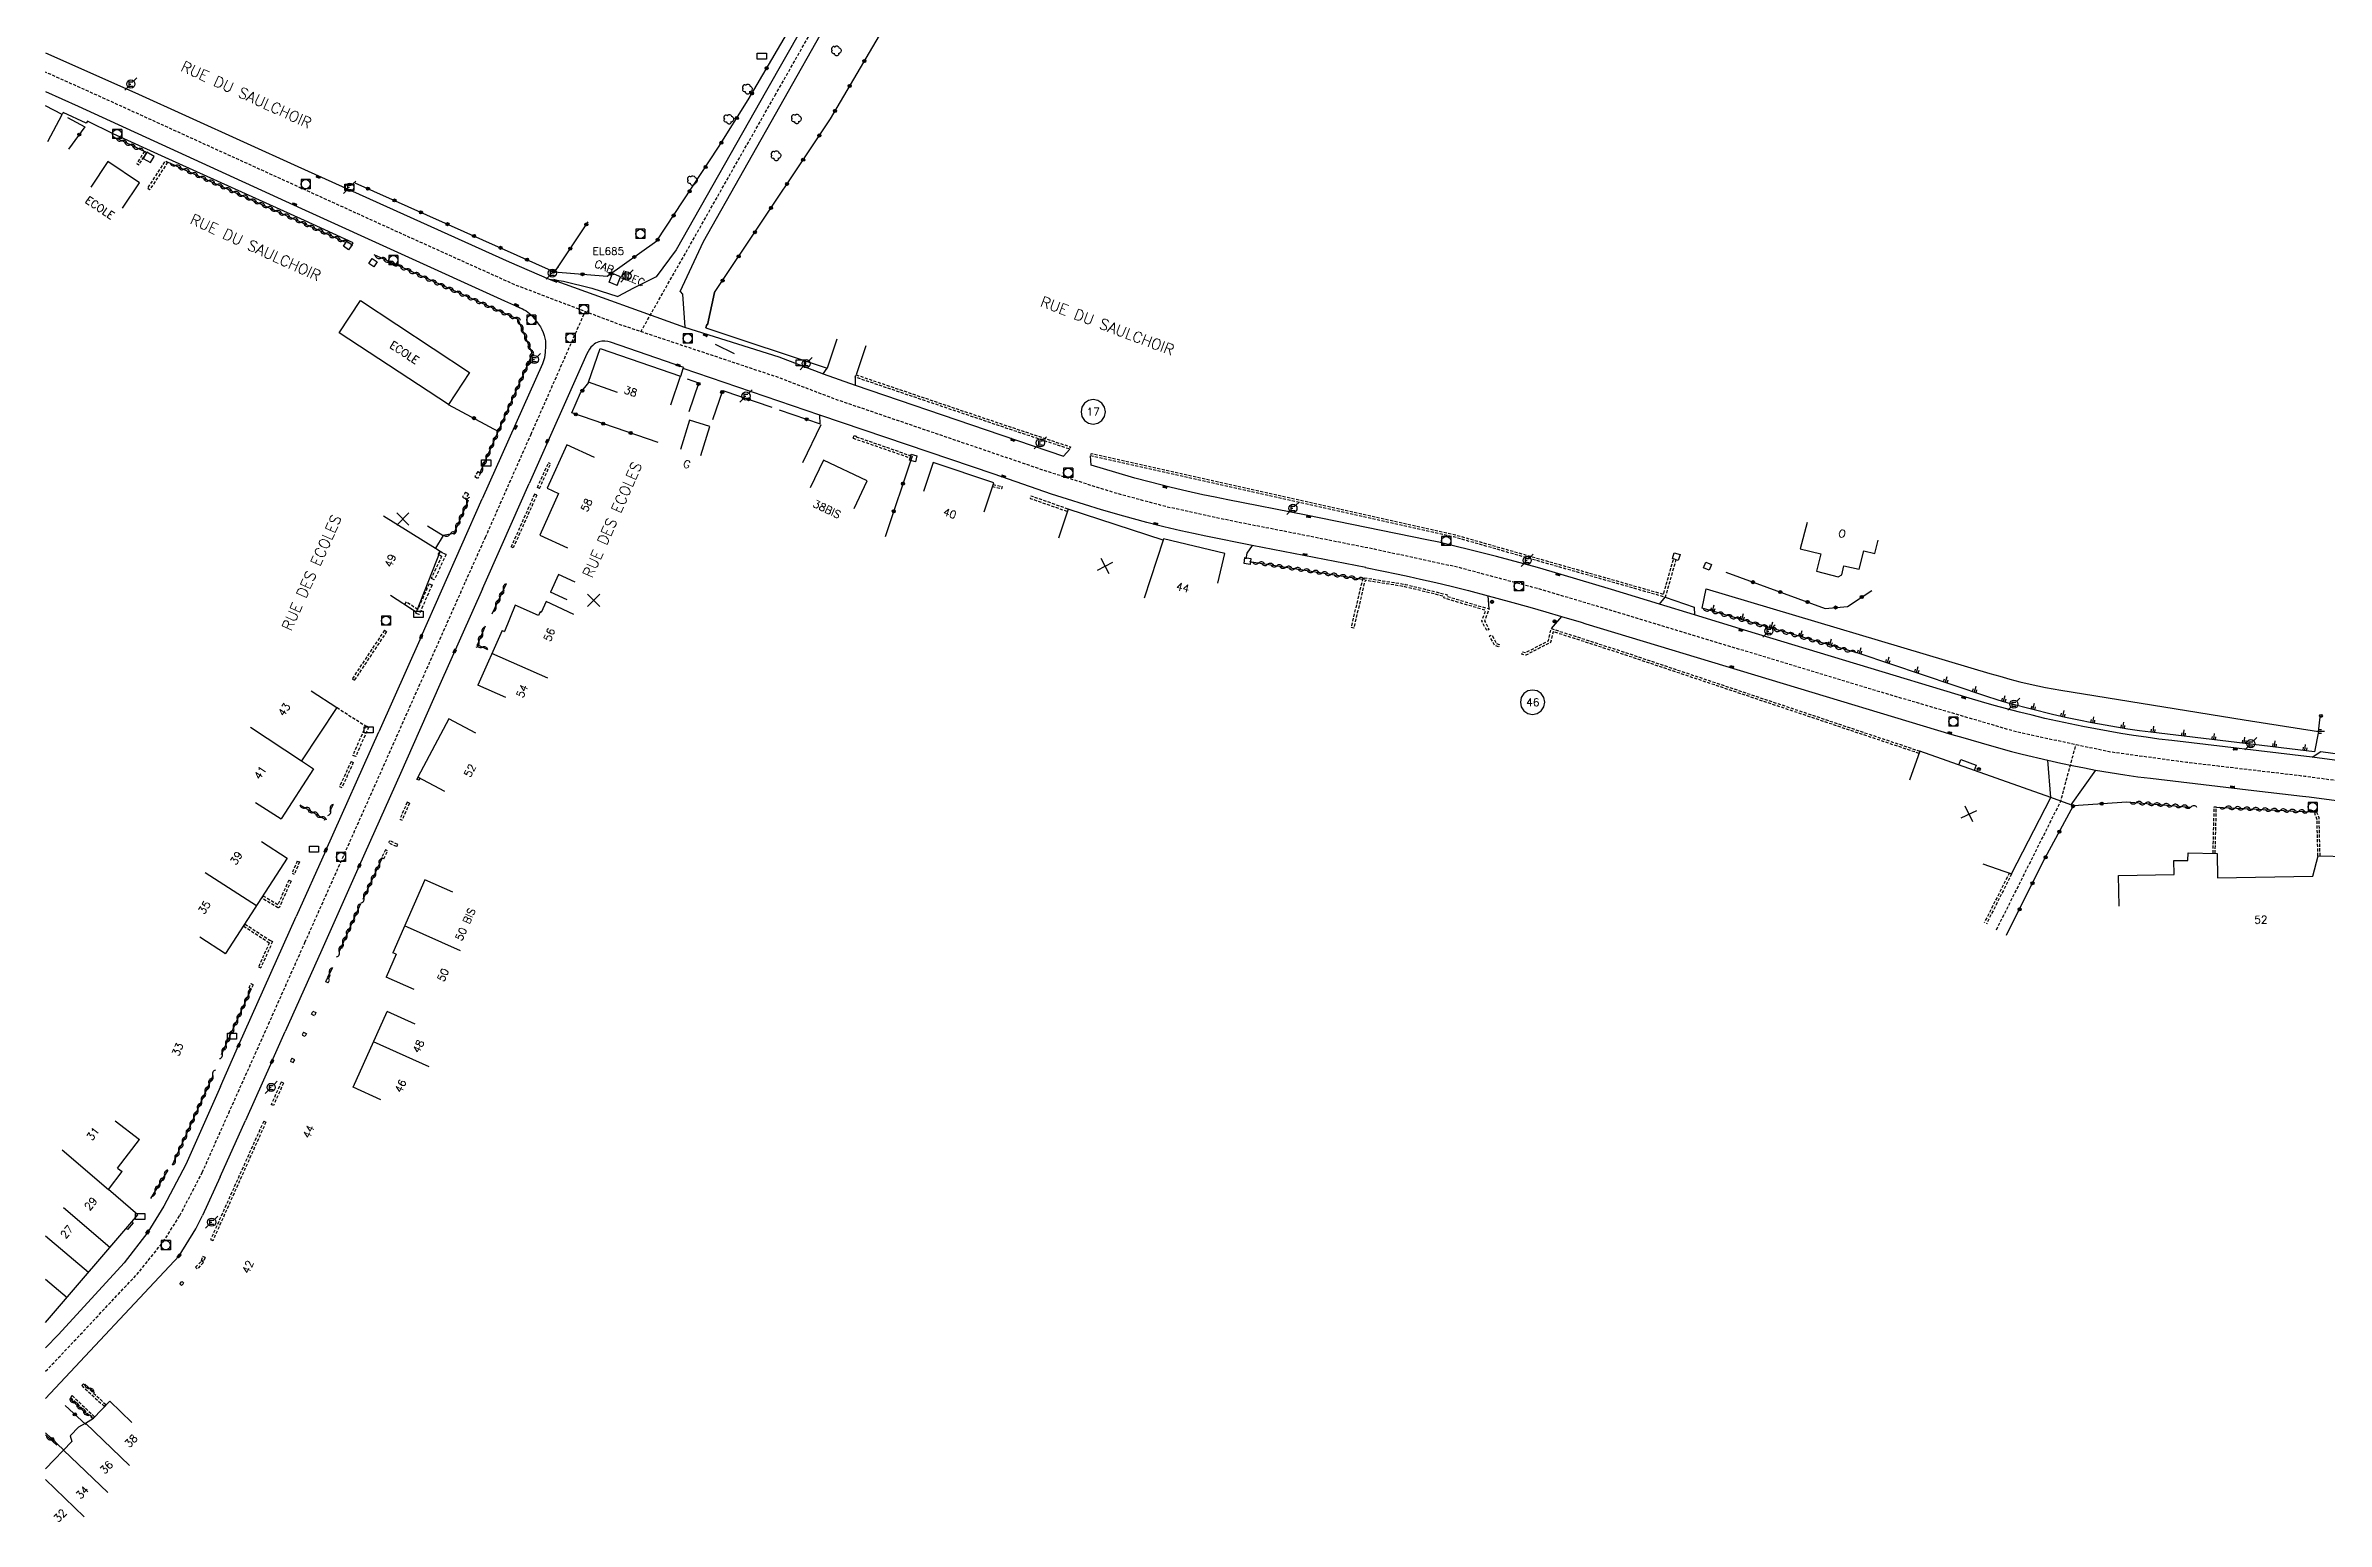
# Model space of a CAD drawing. Header units: millimetres. Extents: x 80999 to 82000, y 146000 to 147001.
# Drawn here: x 81000 to 81372.9, y 146532.1 to 146773.4 of the extents above; entities that cross this region are included whole.
import ezdxf
from ezdxf.enums import TextEntityAlignment as Align

# ---------------------------------------------------------------- set-up
doc = ezdxf.new("R2010")
doc.units = ezdxf.units.MM
doc.linetypes.add('DASHED', pattern=[0.75, 0.5, -0.25])
doc.layers.get('0').update_dxf_attribs({"linetype": 'CONTINUOUS'})
for name, color, linetype in [('W0001', 6, 'DASHED'), ('W0008', 7, 'CONTINUOUS'), ('W0100', 7, 'CONTINUOUS'), ('W0112', 1, 'DASHED'), ('W0211', 2, 'CONTINUOUS'), ('W0300', 7, 'CONTINUOUS'), ('W0310', 3, 'CONTINUOUS'), ('W0322', 7, 'CONTINUOUS'), ('W0400', 7, 'CONTINUOUS'), ('W0420', 7, 'CONTINUOUS'), ('W0471', 7, 'CONTINUOUS'), ('W0515', 5, 'CONTINUOUS'), ('W0984', 7, 'CONTINUOUS'), ('W0989', 7, 'CONTINUOUS'), ('W0991', 7, 'CONTINUOUS'), ('W1102', 7, 'CONTINUOUS'), ('W1471', 7, 'CONTINUOUS')]:
    doc.layers.add(name, color=color, linetype=linetype)
doc.styles.get("Standard").update_dxf_attribs({"font": 'romans.shx', "width": 0.85})

# ---------------------------------------------------------------- blocks, each defined once
blk = doc.blocks.new('t322o')
at = {"color": 0, "linetype": 'Continuous'}
for radius in [0.25, 0.15]:
    blk.add_circle((0, 0), radius, dxfattribs=at)
blk = doc.blocks.new('t991o')
at = {"color": 0, "linetype": 'Continuous'}
for p, q in [((-1, 1), (1, -1)), ((-1, -1), (1, 1))]:
    blk.add_line(p, q, dxfattribs=at)
blk = doc.blocks.new('t310o')
at = {"color": 0, "linetype": 'Continuous'}
for centre, start, end in [((-0.5, 0.38), 216.8699, 323.1304), ((0.5, -0.37), 36.8699, 143.1303)]:
    blk.add_arc(centre, 0.625, start, end, dxfattribs=at)
blk = doc.blocks.new('T300')
for p, q in [((-0.8, 0.51), (-0.86, 0.34)), ((-0.86, 0.34), (-0.86, 0.17)), ((-0.86, 0.17), (-0.74, 0.06)), ((-0.69, 0.63), (-0.8, 0.51)), ((-0.8, -0.06), (-0.74, 0.06)), ((-0.74, 0.06), (-0.69, 0.11)), ((-0.57, 0.69), (-0.69, 0.63)), ((-0.46, 0.69), (-0.57, 0.69)), ((-0.29, 0.63), (-0.46, 0.69)), ((-0.29, 0.63), (-0.17, 0.74)), ((-0.23, 0.57), (-0.29, 0.63)), ((-0.17, 0.74), (-0.06, 0.8)), ((-0.06, 0.8), (0.06, 0.8)), ((0.06, 0.8), (0.23, 0.74)), ((0.23, 0.74), (0.34, 0.63)), ((0.34, 0.63), (0.4, 0.51)), ((0.46, 0.46), (0.34, 0.46)), ((0.4, 0.51), (0.4, 0.46)), ((0.57, 0.4), (0.46, 0.46)), ((0.57, 0.4), (0.69, 0.29)), ((0.69, 0.29), (0.74, 0.17)), ((0.74, 0.06), (0.69, -0.17)), ((0.74, 0.17), (0.74, 0.06)), ((-0.8, -0.17), (-0.8, -0.06)), ((-0.8, -0.23), (-0.8, -0.17)), ((-0.74, -0.34), (-0.8, -0.23)), ((-0.69, -0.4), (-0.74, -0.34)), ((-0.51, -0.46), (-0.69, -0.4)), ((-0.4, -0.46), (-0.51, -0.46)), ((-0.4, -0.46), (-0.34, -0.46)), ((-0.34, -0.46), (-0.34, -0.4)), ((-0.34, -0.51), (-0.34, -0.46)), ((-0.29, -0.63), (-0.34, -0.51)), ((-0.17, -0.74), (-0.29, -0.63)), ((-0.06, -0.8), (-0.17, -0.74)), ((0.06, -0.8), (-0.06, -0.8)), ((0.17, -0.74), (0.06, -0.8)), ((0.23, -0.69), (0.17, -0.74)), ((0.29, -0.46), (0.23, -0.46)), ((0.29, -0.63), (0.23, -0.69)), ((0.46, -0.4), (0.29, -0.46)), ((0.34, -0.51), (0.29, -0.63)), ((0.34, -0.51), (0.34, -0.46)), ((0.57, -0.34), (0.46, -0.4)), ((0.63, -0.29), (0.57, -0.34)), ((0.69, -0.17), (0.63, -0.29))]:
    blk.add_line(p, q)
blk = doc.blocks.new('T471')
for p, q in [((-0.333334, 0.333334), (-0.333334, -0.333334)), ((-0.333334, 0.333334), (0.333334, 0.333334)), ((-0.333334, 0), (0, 0)), ((0.500001, 0.500001), (1.000002, 1.000002)), ((-0.500001, -0.500001), (-1.000002, -1.000002)), ((-0.333334, -0.333334), (0.333334, -0.333334))]:
    blk.add_line(p, q)
blk.add_ellipse((0, 0), major_axis=(0.471405, 0.471405), ratio=1, start_param=5.4977871438, end_param=11.780972451)
blk = doc.blocks.new('T400')
for p, q in [((-0.15, 0.3), (0.15, 0.3)), ((-0.15, -0.25), (-0.15, 0.3)), ((-0.15, 0.15), (0.15, 0.15)), ((-0.15, 0), (0.15, 0)), ((0.15, 0.3), (0.15, -0.25)), ((-0.15, -0.15), (0.15, -0.15)), ((-0.15, -0.25), (-0.15, -0.3)), ((-0.15, -0.3), (0.15, -0.3)), ((0.15, -0.3), (0.15, -0.25))]:
    blk.add_line(p, q)
blk = doc.blocks.new('T420')
for p, q in [((0.75, 0.75), (-0.75, 0.75)), ((-0.75, 0.75), (-0.75, -0.75)), ((0.75, 0.75), (0.75, -0.75)), ((0.75, -0.75), (-0.75, -0.75))]:
    blk.add_line(p, q)
blk.add_ellipse((0, 0), major_axis=(-0.53, 0.53), ratio=1, start_param=3.926991, end_param=10.210176)
blk = doc.blocks.new('t211o')
at = {"color": 0, "linetype": 'Continuous'}
for p, q in [((-0.29, 0.5), (-0.29, 0)), ((0, 1), (0, 0)), ((0.29, 0.5), (0.29, 0))]:
    blk.add_line(p, q, dxfattribs=at)
blk = doc.blocks.new('t112o')
at = {"color": 0, "linetype": 'Continuous'}
for p, q in [((-0.5, 0.5), (0.5, 0.5)), ((-0.5, -0.5), (-0.5, 0.5)), ((0.5, 0.5), (0.5, -0.5)), ((0.5, -0.5), (-0.5, -0.5))]:
    blk.add_line(p, q, dxfattribs=at)
blk = doc.blocks.new('T1471')
at = {"color": 0, "linetype": 'Continuous', "flags": 128}
blk.add_lwpolyline([(-0.75, -0.5), (-0.75, 0.5), (0.75, 0.5), (0.75, -0.5), (-0.75, -0.5)], dxfattribs=at)

msp = doc.modelspace()

# ---------------------------------------------------------------- linework, layer by layer
at = {"layer": 'W0001'}
for points in [[(81097.32, 146726.59), (81119.27, 146765.27), (81119.27, 146765.26), (81131.83, 146787.32), (81131.83, 146787.32), (81144.9, 146810.17), (81171.04, 146854.12), (81180.71, 146871.04), (81191.17, 146893.12), (81197.67, 146908.52)], [(81029.93, 146598.85), (81034.27, 146608.51), (81036.45, 146613.4), (81042.4, 146626.75), (81042.4, 146626.75), (81048.54, 146640.51), (81048.54, 146640.51), (81055.26, 146655.59), (81055.26, 146655.59), (81061.71, 146670.12), (81061.72, 146670.12), (81068.69, 146685.81), (81071.92, 146693), (81079.37, 146709.84), (81079.37, 146709.84), (81088.24, 146729.95)], [(81000, 146556.62), (81014.9, 146572.43), (81019.24, 146577.79), (81021.95, 146582.11), (81025.61, 146589.14), (81029.93, 146598.85)]]:
    msp.add_lwpolyline(points, dxfattribs=at)
at = {"layer": 'W0001', "flags": 128}
for points in [[(81705.13, 146621.61), (81701.98, 146623.73), (81694.61, 146628.29), (81685.2, 146631.9), (81677.35, 146633.31), (81669.19, 146633.56), (81659.26, 146631.95), (81603.99, 146615.48), (81596.49, 146613.26), (81589.02, 146611.69), (81582.26, 146611.21), (81574.22, 146611.81), (81564.18, 146614.04), (81523.22, 146624.29), (81498.61, 146630.42), (81486.94, 146633.33), (81474.12, 146636.51), (81463.32, 146638.88), (81451.19, 146641.24), (81418.91, 146646.52), (81402.68, 146649.12), (81389.76, 146651.11), (81369.41, 146653.9), (81350.12, 146656.17), (81337.44, 146657.9), (81322.32, 146661.14), (81299.38, 146667.88), (81258.23, 146680.35), (81244.66, 146684.41), (81231.02, 146688.06), (81217.31, 146691.03), (81202.51, 146693.98), (81194.11, 146695.62), (81183.32, 146697.96), (81174.94, 146700.21), (81163.99, 146703.67), (81129.06, 146715.58), (81119.84, 146719.11), (81093.63, 146727.85), (81076.76, 146734.26), (81058.47, 146742.5), (81027.7, 146756.49), (81009.19, 146764.92), (81000, 146769.04)], [(81319, 146628.83), (81329.5, 146649.82), (81331.99, 146659.07)]]:
    msp.add_lwpolyline(points, dxfattribs=at)
at = {"layer": 'W0008'}
for p, q in [((81130.44, 146788.11), (81117.88, 146766.05)), ((81107.56, 146741.37), (81127.37, 146776.36)), ((81117.88, 146766.05), (81103.1, 146740.01)), ((81103.74, 146733.21), (81107.56, 146741.37)), ((81103.1, 146740.01), (81099.82, 146735.56)), ((81096.15, 146733.72), (81093.54, 146732.34)), ((81099.82, 146735.56), (81096.15, 146733.72)), ((81103.74, 146733.21), (81104.16, 146732.75)), ((81076.81, 146730.85), (81077.93, 146730.34)), ((81104.16, 146732.75), (81104.52, 146727.34)), ((81061.41, 146676.74), (81071.39, 146699.29)), ((81074.66, 146691.79), (81079.08, 146701.78)), ((81071.43, 146684.59), (81074.66, 146691.79)), ((81071.43, 146684.59), (81064.46, 146668.91)), ((81061.41, 146676.74), (81054.48, 146661.19)), ((81064.46, 146668.91), (81058, 146654.37)), ((81045.79, 146641.76), (81054.48, 146661.19)), ((81058, 146654.37), (81051.28, 146639.29)), ((81045.79, 146641.76), (81040.98, 146630.98)), ((81051.28, 146639.29), (81045.14, 146625.53)), ((81031.56, 146609.9), (81040.98, 146630.98)), ((81045.14, 146625.53), (81039.19, 146612.18)), ((81028.58, 146603.19), (81031.56, 146609.9)), ((81037.01, 146607.28), (81039.19, 146612.18)), ((81037.01, 146607.28), (81032.67, 146597.62)), ((81028.58, 146603.19), (81022.91, 146590.44)), ((81028.55, 146588.44), (81032.67, 146597.62)), ((81022.91, 146590.44), (81019.35, 146583.61)), ((81028.55, 146588.44), (81025.64, 146582.07)), ((81019.35, 146583.61), (81016.7, 146579.39)), ((81024.56, 146579.92), (81025.64, 146582.07)), ((81016.7, 146579.39), (81012.84, 146574.33)), ((81021.83, 146575.48), (81024.56, 146579.92)), ((81000, 146552.19), (81021.83, 146575.48)), ((81012.84, 146574.33), (81002.08, 146562.66)), ((81000, 146560.48), (81002.08, 146562.66))]:
    msp.add_line(p, q, dxfattribs=at)
at = {"layer": 'W0008', "flags": 128}
for points in [[(81000, 146772.22), (81014.58, 146765.71), (81041.21, 146753.61), (81075.77, 146738.01), (81082.31, 146735.22), (81083.04, 146734.92), (81083.12, 146735.05), (81083.6, 146734.89), (81104.45, 146727.36), (81119.87, 146722.51), (81127.12, 146719.7), (81132.39, 146717.88), (81153.78, 146710.55), (81166.43, 146706.27), (81167.45, 146707.4)], [(81000, 146765.86), (81005.33, 146763.47), (81041.84, 146746.73), (81075.05, 146731.66), (81077.95, 146730.34), (81078.27, 146730.18), (81078.57, 146730), (81078.85, 146729.79), (81079.12, 146729.56), (81079.53, 146729.16), (81079.91, 146728.74), (81080.27, 146728.29), (81080.61, 146727.84), (81080.89, 146727.4), (81081.14, 146726.95), (81081.35, 146726.48), (81081.53, 146725.99), (81081.64, 146725.56), (81081.72, 146725.11), (81081.76, 146724.67), (81081.76, 146724.22), (81081.69, 146723.27), (81081.55, 146722.33), (81081.43, 146721.82), (81081.25, 146721.34), (81071.39, 146699.29)], [(81049.96, 146740.62), (81050.27, 146741.16), (81042.34, 146744.78), (81020.15, 146754.83), (81011.04, 146758.97), (81006.84, 146761.05), (81006.62, 146760.73), (81002.87, 146762.48), (81002.71, 146762.13)], [(81082.31, 146735.22), (81084.68, 146734.88), (81089.33, 146733.75), (81093.54, 146732.34)], [(81215.86, 146688.06), (81197.26, 146691.67), (81189.7, 146693.17), (81187.67, 146693.59), (81185.64, 146694.04), (81182.86, 146694.71), (81180.08, 146695.42), (81176.29, 146696.44), (81172.63, 146697.51), (81167.1, 146699.2), (81164.48, 146700.07), (81155.08, 146703.31), (81126.6, 146712.96), (81104.26, 146720.61), (81104.34, 146720.78), (81092.36, 146724.89), (81091.91, 146725.01), (81091.45, 146725.06), (81090.96, 146725.04), (81090.47, 146724.96), (81090.19, 146724.86), (81089.92, 146724.74), (81089.68, 146724.57), (81089.45, 146724.38), (81089.17, 146724.07), (81088.91, 146723.73), (81088.69, 146723.37), (81088.5, 146723), (81079.08, 146701.78)], [(81103.86, 146719.33), (81104.26, 146720.61)], [(81127.12, 146719.7), (81127.79, 146720.64)], [(81132.38, 146719.18), (81132.39, 146717.88)], [(81123.79, 146705.22), (81126.82, 146711.46)], [(81126.63, 146711.56), (81126.6, 146712.96)], [(81386.07, 146654.95), (81370.63, 146657.02), (81347.65, 146659.75), (81345.57, 146660.01), (81343.48, 146660.29), (81341.4, 146660.6), (81339.33, 146660.93), (81337.25, 146661.28), (81335.18, 146661.65), (81333.12, 146662.05), (81331.06, 146662.47), (81328.97, 146662.92), (81326.89, 146663.39), (81324.82, 146663.89), (81322.75, 146664.4), (81320.68, 146664.94), (81318.62, 146665.5), (81316.57, 146666.09), (81314.53, 146666.69), (81277.8, 146677.8), (81269.64, 146680.3), (81263.91, 146682.05), (81256.06, 146684.44), (81247.8, 146686.91), (81243.92, 146688.03), (81237.23, 146689.84), (81233.51, 146690.8), (81229.79, 146691.73), (81227.83, 146692.18), (81225.87, 146692.6), (81206.09, 146696.61), (81193.31, 146699.11), (81191.25, 146699.53), (81189.2, 146699.96), (81186.61, 146700.55), (81184.03, 146701.15), (81180.46, 146702.04), (81178.1, 146702.68), (81174.98, 146703.58), (81172.96, 146704.19), (81170.94, 146704.81), (81170.85, 146706.3)], [(81197.26, 146691.67), (81196.44, 146690.38), (81196.23, 146689.47)], [(81215.84, 146688.03), (81221.15, 146686.95), (81222.98, 146686.57), (81224.8, 146686.17), (81227.3, 146685.59), (81229.8, 146684.99), (81232.67, 146684.27), (81235.88, 146683.43), (81239.29, 146682.5), (81242.69, 146681.56), (81245.28, 146680.81), (81247.86, 146680.05), (81251.08, 146679.09), (81251.84, 146678.86), (81311.67, 146660.76), (81313.52, 146660.23), (81317.79, 146659), (81321.44, 146657.99), (81323.17, 146657.55), (81327.41, 146656.55), (81329.51, 146656.08), (81331.63, 146655.63), (81333.41, 146655.28), (81335.2, 146654.94), (81337.6, 146654.53), (81340, 146654.15), (81342.09, 146653.85), (81344.18, 146653.58), (81360.16, 146651.69), (81369.01, 146650.68), (81370.11, 146650.55), (81377.06, 146649.61)], [(81236.02, 146681.3), (81235.88, 146683.43)], [(81263.91, 146682.05), (81264.83, 146683.19), (81269.57, 146681.58), (81269.64, 146680.3)], [(81247.86, 146680.05), (81246.19, 146678.07)], [(81312.82, 146655.75), (81313.14, 146656.65), (81315.68, 146655.75), (81315.36, 146654.85)], [(81335.2, 146654.94), (81331.14, 146649.23), (81327.86, 146650.42), (81327.41, 146656.55)], [(81370.63, 146657.02), (81372.04, 146657.95), (81385.76, 146656.04), (81386.07, 146654.95)]]:
    msp.add_lwpolyline(points, dxfattribs=at)
msp.add_lwpolyline([(81017.73, 146755.26), (81016.53, 146755.96), (81015.95, 146754.95), (81017.14, 146754.26)], close=True, dxfattribs=at)
at = {"layer": 'W0100'}
for p, q in [((81092.13, 146734.72), (81092.67, 146736.13)), ((81093.43, 146734.18), (81092.13, 146734.72)), ((81093.97, 146735.6), (81092.67, 146736.13)), ((81093.43, 146734.18), (81093.97, 146735.6)), ((81108.24, 146727.75), (81109.38, 146733)), ((81107.97, 146727.26), (81108.13, 146727.78)), ((81107.97, 146727.26), (81127.79, 146720.64)), ((81108.13, 146727.78), (81108.24, 146727.75)), ((81129.37, 146725.38), (81127.79, 146720.64)), ((81134.1, 146724.3), (81132.51, 146719.56)), ((81093.48, 146716.69), (81088.76, 146718.34)), ((81102.21, 146714.63), (81103.82, 146719.36)), ((81062.46, 146694.86), (81065.01, 146693.28)), ((81065.01, 146693.28), (81063.73, 146691.21)), ((81064.49, 146690.71), (81060.59, 146680.73)), ((81063.73, 146691.21), (81064.49, 146690.71)), ((81083.86, 146686.89), (81082.53, 146684.02)), ((81086.59, 146685.64), (81083.86, 146686.89)), ((81060.59, 146680.73), (81056.41, 146683.48)), ((81076.76, 146681.88), (81075.02, 146677.59)), ((81080.59, 146680.19), (81076.76, 146681.88)), ((81080.84, 146680.78), (81080.59, 146680.19)), ((81081.02, 146680.69), (81080.84, 146680.78)), ((81081.85, 146682.48), (81081.02, 146680.69)), ((81086.39, 146680.38), (81081.85, 146682.48)), ((81085.26, 146682.76), (81082.53, 146684.02)), ((81074.63, 146677.76), (81070.68, 146668.79)), ((81074.63, 146677.76), (81075.02, 146677.59)), ((81043.43, 146667.91), (81047.6, 146665.16)), ((81075.25, 146666.77), (81070.68, 146668.79)), ((81047.6, 146665.16), (81041.85, 146656.45)), ((81065.95, 146663.33), (81060.85, 146653.75)), ((81070.36, 146660.98), (81065.95, 146663.33)), ((81043.82, 146655.11), (81038.5, 146646.93)), ((81041.85, 146656.45), (81043.82, 146655.11)), ((81065.26, 146651.4), (81060.85, 146653.75)), ((81034.31, 146649.65), (81038.5, 146646.93)), ((81039.48, 146640.52), (81029.43, 146624.93)), ((81035.28, 146643.23), (81039.48, 146640.52)), ((81062.01, 146636.99), (81056.75, 146625.07)), ((81066.58, 146634.97), (81062.01, 146636.99)), ((81025.23, 146627.64), (81029.43, 146624.93)), ((81029.43, 146624.93), (81029.26, 146624.88)), ((81057.33, 146624.82), (81055.66, 146621.05)), ((81057.33, 146624.82), (81056.75, 146625.07)), ((81060.24, 146619.03), (81055.66, 146621.05)), ((81050.26, 146603.07), (81055.85, 146615.43)), ((81060.4, 146613.37), (81055.85, 146615.43)), ((81054.81, 146601.01), (81050.26, 146603.07)), ((81011.35, 146597.55), (81015.32, 146594.51)), ((81011.75, 146589.86), (81015.32, 146594.51)), ((81010.28, 146586.35), (81012.53, 146589.27)), ((81011.75, 146589.86), (81012.53, 146589.27)), ((81015.05, 146582.22), (81010.28, 146586.35)), ((81000, 146564.61), (81015.05, 146582.22)), ((81014.1, 146548.27), (81010.48, 146551.71)), ((81005.4, 146547.54), (81006.51, 146548.13)), ((81006.51, 146548.13), (81007.84, 146548.94))]:
    msp.add_line(p, q, dxfattribs=at)
at = {"layer": 'W0100', "flags": 128}
for points in [[(81000.35, 146757.72), (81002.71, 146762.13), (81000, 146763.57)], [(81012.59, 146746.8), (81015.36, 146750.96), (81010.15, 146754.43), (81007.38, 146750.26)], [(81109.5, 146724.59), (81112.61, 146723.03)], [(81107.11, 146706.35), (81108.59, 146711.13), (81105.3, 146712.14), (81103.83, 146707.36)], [(81089.77, 146706.05), (81085.21, 146708.11), (81082, 146701.01), (81082, 146701.01), (81083.87, 146700.17), (81080.78, 146693.34), (81085.33, 146691.28)], [(81132.2, 146697.69), (81134.34, 146702.21), (81127.17, 146705.61), (81125.02, 146701.1)], [(81153.44, 146697.14), (81155.02, 146701.89), (81145.11, 146705.2), (81143.53, 146700.46)], [(81191.66, 146685.49), (81192.81, 146690.35), (81182.78, 146692.74), (81182.72, 146692.52), (81167.19, 146697.61), (81165.63, 146692.86)], [(81288.02, 146695.43), (81286.92, 146691.13), (81290.26, 146690.27), (81289.54, 146687.45), (81289.54, 146687.45), (81293.13, 146686.52), (81293.69, 146686.85), (81294.02, 146688.34), (81296.52, 146687.76), (81297.3, 146690.8), (81299.11, 146690.34), (81299.67, 146692.53)], [(81306.47, 146658.02), (81304.79, 146653.3)], [(81316.76, 146639.61), (81321.47, 146637.94), (81327.86, 146650.42), (81306.46, 146658.01)], [(81339.06, 146632.7), (81338.97, 146637.7), (81348.03, 146637.86), (81348, 146640.12), (81350.26, 146640.16), (81350.35, 146641.38), (81355.06, 146641.31), (81355.13, 146637.33), (81370.74, 146637.6), (81371.59, 146640.9), (81376.46, 146640.78), (81376.32, 146640.19), (81403.88, 146634.71), (81402.9, 146629.81)]]:
    msp.add_lwpolyline(points, dxfattribs=at)
at = {"layer": 'W0100'}
for points in [[(81109.38, 146733), (81108.24, 146727.75), (81108.13, 146727.78), (81107.97, 146727.26)], [(81088.76, 146718.34), (81090.69, 146723.86), (81103.82, 146719.36)], [(81010.48, 146551.71), (81007.84, 146548.94)], [(81005.4, 146547.54), (81004.03, 146546.07), (81004.26, 146545.12), (81000, 146540.69)]]:
    msp.add_lwpolyline(points, dxfattribs=at)
at = {"layer": 'W0100', "flags": 128}
msp.add_lwpolyline([(81051.47, 146731.69), (81069.31, 146719.93), (81065.86, 146714.7), (81048.02, 146726.45)], close=True, dxfattribs=at)
at = {"layer": 'W0112'}
for p, q in [((81132.02, 146709.2), (81132.18, 146709.65)), ((81132.02, 146709.2), (81141.57, 146705.91)), ((81070.66, 146703.76), (81070.2, 146702.92)), ((81070.66, 146703.76), (81071.12, 146703.48)), ((81071.12, 146703.48), (81070.66, 146702.64)), ((81080.41, 146701.14), (81082.2, 146705.15)), ((81080.75, 146700.97), (81082.55, 146704.98)), ((81082.55, 146704.98), (81082.2, 146705.15)), ((81068.67, 146700.39), (81068.17, 146699.57)), ((81068.17, 146699.57), (81068.65, 146699.3)), ((81069.15, 146700.11), (81068.65, 146699.3)), ((81068.67, 146700.39), (81069.15, 146700.11)), ((81070.2, 146702.92), (81070.66, 146702.64)), ((81079.93, 146700.02), (81076.11, 146691.42)), ((81080.29, 146699.88), (81076.46, 146691.27)), ((81080.29, 146699.88), (81079.93, 146700.02)), ((81080.75, 146700.97), (81080.41, 146701.14)), ((81064.75, 146689.92), (81063.06, 146686.28)), ((81065.48, 146690.2), (81063.55, 146686.03)), ((81064.19, 146690.18), (81064.49, 146690.71)), ((81064.75, 146689.92), (81064.19, 146690.18)), ((81064.49, 146690.71), (81065, 146690.42)), ((81065, 146690.42), (81065.48, 146690.2)), ((81076.46, 146691.27), (81076.11, 146691.42)), ((81062.7, 146685.41), (81060.85, 146681.18)), ((81063.18, 146685.21), (81061.06, 146680.35)), ((81062.7, 146685.41), (81063.18, 146685.21)), ((81063.55, 146686.03), (81063.06, 146686.28)), ((81058.97, 146682.42), (81058.69, 146681.98)), ((81060.59, 146680.73), (81058.69, 146681.98)), ((81060.85, 146681.18), (81058.97, 146682.42)), ((81060.53, 146680.58), (81060.59, 146680.73)), ((81055.4, 146677.8), (81050.14, 146669.86)), ((81055.75, 146677.58), (81050.49, 146669.64)), ((81055.4, 146677.8), (81055.75, 146677.58)), ((81061.06, 146680.35), (81060.53, 146680.58)), ((81050.14, 146669.86), (81050.49, 146669.64)), ((81047.65, 146665.14), (81052.33, 146662.15)), ((81052.33, 146662.15), (81050.21, 146657.31)), ((81052.82, 146661.99), (81050.7, 146657.15)), ((81052.33, 146662.15), (81052.82, 146661.99)), ((81049.94, 146656.35), (81048.07, 146652.23)), ((81050.3, 146656.18), (81048.44, 146652.06)), ((81049.94, 146656.35), (81050.3, 146656.18)), ((81050.7, 146657.15), (81050.21, 146657.31)), ((81048.07, 146652.23), (81048.44, 146652.06)), ((81060.85, 146653.75), (81060.71, 146653.4)), ((81061.05, 146653.27), (81060.71, 146653.4)), ((81061.17, 146653.55), (81060.85, 146653.75)), ((81061.05, 146653.27), (81061.17, 146653.55)), ((81059.12, 146649.67), (81057.91, 146646.92)), ((81059.49, 146649.51), (81058.28, 146646.75)), ((81059.49, 146649.51), (81059.12, 146649.67)), ((81056.22, 146643.37), (81056.06, 146643.02)), ((81057.56, 146642.76), (81056.22, 146643.37)), ((81057.91, 146646.92), (81058.28, 146646.75)), ((81041.14, 146640.05), (81040.29, 146638.07)), ((81041.51, 146639.9), (81040.66, 146637.92)), ((81041.14, 146640.05), (81041.51, 146639.9)), ((81055.56, 146641.91), (81054.95, 146640.58)), ((81055.3, 146640.42), (81054.95, 146640.58)), ((81055.3, 146640.42), (81055.92, 146641.75)), ((81055.92, 146641.75), (81055.56, 146641.91)), ((81057.4, 146642.41), (81056.06, 146643.02)), ((81057.4, 146642.41), (81057.56, 146642.76)), ((81039.77, 146636.94), (81037.95, 146632.9)), ((81040.13, 146636.79), (81038.17, 146632.42)), ((81039.77, 146636.94), (81040.13, 146636.79)), ((81040.29, 146638.07), (81040.66, 146637.92)), ((81035.55, 146634.36), (81035.34, 146634.02)), ((81037.99, 146632.4), (81035.34, 146634.02)), ((81037.95, 146632.9), (81035.55, 146634.36)), ((81038.04, 146632.48), (81037.99, 146632.4)), ((81038.17, 146632.42), (81038.04, 146632.48)), ((81032.38, 146629.42), (81032.6, 146629.75)), ((81032.38, 146629.42), (81036.56, 146626.68)), ((81032.6, 146629.75), (81036.63, 146627.11)), ((81036.56, 146626.68), (81034.83, 146622.78)), ((81037.1, 146626.9), (81035.19, 146622.62)), ((81036.63, 146627.11), (81037.1, 146626.9)), ((81034.83, 146622.78), (81035.19, 146622.62)), ((81033.25, 146619.31), (81033.58, 146620.01)), ((81033.25, 146619.31), (81033.61, 146619.14)), ((81033.58, 146620.01), (81033.94, 146619.84)), ((81033.94, 146619.84), (81033.61, 146619.14)), ((81045.8, 146620.3), (81046.04, 146620.85)), ((81046.21, 146620.13), (81045.8, 146620.3)), ((81046.45, 146620.67), (81046.04, 146620.85)), ((81046.21, 146620.13), (81046.45, 146620.67)), ((81043.48, 146615.01), (81043.71, 146615.53)), ((81043.48, 146615.01), (81043.97, 146614.77)), ((81043.71, 146615.53), (81044.2, 146615.29)), ((81044.2, 146615.29), (81043.97, 146614.77)), ((81042.15, 146612.09), (81041.94, 146611.61)), ((81041.94, 146611.61), (81042.43, 146611.38)), ((81042.15, 146612.09), (81042.64, 146611.86)), ((81042.64, 146611.86), (81042.43, 146611.38)), ((81040.25, 146607.82), (81040, 146607.34)), ((81040, 146607.34), (81040.49, 146607.11)), ((81040.25, 146607.82), (81040.74, 146607.58)), ((81040.49, 146607.11), (81040.74, 146607.58)), ((81038.52, 146603.91), (81036.88, 146600.23)), ((81038.89, 146603.74), (81037.24, 146600.07)), ((81038.88, 146603.8), (81038.52, 146603.91)), ((81037.24, 146600.07), (81036.88, 146600.23)), ((81035.65, 146597.52), (81026.98, 146578.17)), ((81036.01, 146597.36), (81027.35, 146578.01)), ((81035.65, 146597.52), (81036.01, 146597.36)), ((81026.98, 146578.17), (81027.35, 146578.01)), ((81024.5, 146573.64), (81025.5, 146574.68)), ((81024.79, 146573.36), (81024.5, 146573.64)), ((81025.79, 146574.4), (81024.79, 146573.36)), ((81025.46, 146574.76), (81025.7, 146575.37)), ((81025.83, 146574.61), (81025.46, 146574.76)), ((81025.79, 146574.4), (81025.5, 146574.68)), ((81026.07, 146575.22), (81025.7, 146575.37)), ((81026.07, 146575.22), (81025.83, 146574.61)), ((81021.92, 146570.92), (81022.32, 146571.33)), ((81022.21, 146570.64), (81021.92, 146570.92)), ((81022.21, 146570.64), (81022.61, 146571.05)), ((81022.61, 146571.05), (81022.32, 146571.33)), ((81006.17, 146554.58), (81005.9, 146554.28)), ((81004.35, 146552.65), (81004.08, 146552.36)), ((81009.57, 146550.92), (81009.84, 146551.21)), ((81007.98, 146549.17), (81007.7, 146548.88))]:
    msp.add_line(p, q, dxfattribs=at)
at = {"layer": 'W0112', "flags": 128}
for points in [[(81016.14, 146756.1), (81014.92, 146754.13), (81015.26, 146753.91), (81016.48, 146755.89)], [(81019.93, 146754.31), (81016.99, 146749.8), (81016.66, 146750.02), (81019.6, 146754.53)], [(81132.51, 146719.56), (81157.15, 146711.24), (81167.58, 146707.77), (81167.45, 146707.4), (81157.02, 146710.86), (81132.38, 146719.18)], [(81235.65, 146677.74), (81234.83, 146679.31), (81235.49, 146681.02), (81228.63, 146683.07), (81228.7, 146683.32), (81222.24, 146684.91), (81215.74, 146685.95), (81213.89, 146678.14), (81213.5, 146678.23), (81215.44, 146686.4), (81222.32, 146685.3), (81229.19, 146683.61), (81229.12, 146683.35), (81236.02, 146681.28), (81235.27, 146679.34), (81236.01, 146677.92)], [(81237.58, 146675.08), (81236.95, 146675.29), (81236.12, 146676.86), (81236.48, 146677.05), (81237.23, 146675.61), (81237.7, 146675.45)]]:
    msp.add_lwpolyline(points, close=True, dxfattribs=at)
at = {"layer": 'W0112'}
for points in [[(81132.18, 146709.65), (81132.53, 146709.52), (81132.55, 146709.44), (81141.69, 146706.25)], [(81005.9, 146554.28), (81009.57, 146550.92)], [(81006.17, 146554.58), (81009.84, 146551.21)], [(81004.08, 146552.36), (81007.7, 146548.88)], [(81004.35, 146552.65), (81007.98, 146549.17)]]:
    msp.add_lwpolyline(points, dxfattribs=at)
at = {"layer": 'W0112', "flags": 128}
for points in [[(81141.69, 146706.25), (81141.56, 146705.88)], [(81266.58, 146689.38), (81264.83, 146683.19), (81230.19, 146693.07), (81170.85, 146706.3), (81170.94, 146706.69), (81230.29, 146693.46), (81264.56, 146683.68), (81266.2, 146689.49)], [(81154.91, 146701.62), (81156.41, 146701.29), (81156.32, 146700.9), (81154.83, 146701.23)], [(81167.19, 146697.61), (81161.1, 146699.74), (81160.97, 146699.36), (81167.05, 146697.23)], [(81306.34, 146657.65), (81256.68, 146674.28), (81246.48, 146677.56), (81246.07, 146675.81), (81242.02, 146673.7), (81241.4, 146673.89), (81241.51, 146674.27), (81241.98, 146674.13), (81245.72, 146676.08), (81246.19, 146678.07), (81256.8, 146674.66), (81306.47, 146658.02)], [(81354.76, 146641.32), (81354.95, 146648.87), (81354.55, 146648.88), (81354.36, 146641.33)], [(81371.91, 146640.89), (81371.75, 146647.11), (81371.36, 146648.06), (81370.99, 146647.9), (81371.35, 146647.03), (81371.51, 146640.88)], [(81321.11, 146638.12), (81316.98, 146629.93)], [(81321.47, 146637.94), (81317.34, 146629.75)]]:
    msp.add_lwpolyline(points, dxfattribs=at)
at = {"layer": 'W0211', "flags": 128}
for points in [[(81270.89, 146681.38), (81271.53, 146684.59), (81317.92, 146670.74), (81319.56, 146670.26), (81321.2, 146669.81), (81322.84, 146669.38), (81324.5, 146668.98), (81325.75, 146668.69), (81327.01, 146668.43), (81328.27, 146668.19), (81329.54, 146667.97), (81359.51, 146663.15), (81371.64, 146661.21), (81371.01, 146657.93), (81344.24, 146661.13), (81342.36, 146661.37), (81340.49, 146661.64), (81338.62, 146661.93), (81336.75, 146662.26), (81334.6, 146662.66), (81332.45, 146663.09), (81330.3, 146663.55), (81328.17, 146664.04), (81324.73, 146664.88), (81321.31, 146665.78), (81319.29, 146666.36), (81317.28, 146667), (81296.52, 146673.97)], [(81371.64, 146661.21), (81371.9, 146663.58)]]:
    msp.add_lwpolyline(points, dxfattribs=at)
at = {"layer": 'W0310'}
for p, q in [((81075.31, 146685.39), (81072.96, 146680.44)), ((81047, 146649.3), (81046.4, 146648.1)), ((81054.98, 146640.48), (81051.85, 146633.78)), ((81051.48, 146633.05), (81047.97, 146625.26)), ((81046.88, 146622.61), (81046.04, 146620.94)), ((81033.61, 146619.14), (81028.71, 146608.35)), ((81020.76, 146590.36), (81027.37, 146605.01)), ((81019.96, 146589.51), (81017.17, 146584.9)), ((81006.41, 146554.49), (81007.98, 146553.09)), ((81000, 146546.22), (81001.84, 146544.56))]:
    msp.add_line(p, q, dxfattribs=at)
at = {"layer": 'W0310', "flags": 128}
for points in [[(81016.48, 146755.89), (81011.78, 146758.16)], [(81019.88, 146754.39), (81049.12, 146741.2)], [(81196.86, 146689.01), (81215.31, 146686.14)], [(81296.52, 146673.97), (81270.89, 146681.38)], [(81340.31, 146649.71), (81350.8, 146648.88)], [(81354.95, 146648.87), (81371.36, 146648.06)]]:
    msp.add_lwpolyline(points, dxfattribs=at)
at = {"layer": 'W0310'}
for points in [[(81071.02, 146703.48), (81079.6, 146723), (81077.29, 146728.6), (81053.71, 146739.16)], [(81068.65, 146699.3), (81069.08, 146699.01), (81066.73, 146693.64), (81065.01, 146693.28)], [(81072.31, 146674.59), (81070.59, 146675.42), (81071.92, 146678.52)], [(81041.57, 146649.26), (81045.65, 146646.89), (81045.54, 146646.69)], [(81004.12, 146552.05), (81004.4, 146551.76), (81007.07, 146549.32)]]:
    msp.add_lwpolyline(points, dxfattribs=at)
at = {"layer": 'W0322'}
for p, q in [((81003.19, 146551.05), (81006.57, 146547.92)), ((81000, 146546.54), (81002.92, 146543.8))]:
    msp.add_line(p, q, dxfattribs=at)
for points in [[(81050.53, 146750.97), (81083.16, 146736.4), (81091.79, 146735.67), (81099.96, 146741.46), (81110.04, 146756.78), (81114.87, 146764.52), (81148.59, 146822.06), (81153.16, 146847.02), (81161, 146854.16), (81171.18, 146863.47), (81178.28, 146872.59), (81183.02, 146882.27), (81183.74, 146885.01), (81186.07, 146893.09)], [(81109.38, 146733), (81124.5, 146755.67), (81128.31, 146761.43), (81139.07, 146779.67), (81165.81, 146825.26)]]:
    msp.add_lwpolyline(points, dxfattribs=at)
at = {"layer": 'W0322', "flags": 128}
for points in [[(81003.59, 146761.62), (81006.41, 146760.11), (81003.72, 146756.44)], [(81083.15, 146736.25), (81088.69, 146744.57)], [(81100.16, 146708.5), (81086.02, 146713.33), (81087.46, 146716.6), (81088.8, 146718.32)], [(81105.21, 146713.58), (81106.8, 146718.22), (81104.96, 146718.84)], [(81065.84, 146714.71), (81074.06, 146710.31)], [(81109.08, 146712.26), (81110.71, 146717.01), (81118.72, 146714.29)], [(81119.92, 146713.81), (81126.63, 146711.56)], [(81141.69, 146706.25), (81137.28, 146693.07)], [(81274.73, 146687.29), (81290.99, 146681.36), (81294.65, 146681.7), (81298.63, 146684.32)], [(81320.66, 146627.92), (81326.6, 146639.87), (81331.59, 146649.15), (81340.31, 146649.71)]]:
    msp.add_lwpolyline(points, dxfattribs=at)
at = {"layer": 'W0515'}
for p, q in [((81013.16, 146580), (81013.38, 146579.81)), ((81014.1, 146581.11), (81014.32, 146580.92))]:
    msp.add_line(p, q, dxfattribs=at)
msp.add_lwpolyline([(81014.32, 146580.92), (81013.38, 146579.81)], dxfattribs=at)
at = {"layer": 'W1102'}
for p, q in [((81055.23, 146696.48), (81063.73, 146691.21)), ((81082.13, 146669.97), (81072.98, 146674)), ((81033.51, 146661.95), (81041.85, 146656.45)), ((81034.46, 146632.73), (81026.06, 146638.15)), ((81067.81, 146625.36), (81058.69, 146629.48)), ((81062.73, 146606.39), (81053.62, 146610.51)), ((81002.68, 146592.84), (81010.28, 146586.35)), ((81002.91, 146583.41), (81010.51, 146576.92)), ((81000, 146578.79), (81007.01, 146572.81)), ((81000, 146571.69), (81003.5, 146568.7)), ((81013.71, 146541.2), (81006.51, 146548.13)), ((81010.14, 146536.8), (81002.93, 146543.74)), ((81006.32, 146532.84), (81000, 146538.92))]:
    msp.add_line(p, q, dxfattribs=at)
at = {"layer": 'W1102', "flags": 128}
for points in [[(81173.3, 146713.51), (81173.15, 146714.27), (81172.72, 146714.92), (81172.07, 146715.35), (81171.3, 146715.51), (81170.54, 146715.35), (81169.89, 146714.92), (81169.46, 146714.27), (81169.3, 146713.51), (81169.46, 146712.74), (81169.89, 146712.09), (81170.54, 146711.66), (81171.3, 146711.51), (81172.07, 146711.66), (81172.72, 146712.09), (81173.15, 146712.74)], [(81245.14, 146666.02), (81244.98, 146666.78), (81244.55, 146667.43), (81243.9, 146667.87), (81243.14, 146668.02), (81242.37, 146667.87), (81241.72, 146667.43), (81241.29, 146666.78), (81241.14, 146666.02), (81241.29, 146665.25), (81241.72, 146664.6), (81242.37, 146664.17), (81243.14, 146664.02), (81243.9, 146664.17), (81244.55, 146664.6), (81244.98, 146665.25)]]:
    msp.add_lwpolyline(points, close=True, dxfattribs=at)
msp.add_lwpolyline([(81182.72, 146692.52), (81179.6, 146683.02)], dxfattribs=at)

# ---------------------------------------------------------------- block references
at = {"layer": 'W0112'}
for p, rotation in [((81049.4, 146740.7), 145.5501475934946), ((81053.53, 146737.91), 145.0301118570072), ((81141.86, 146705.95), 164.5433448349796), ((81196.52, 146689.12), 171.8582072614404), ((81266.63, 146689.84), 342.5345918094134), ((81271.73, 146688.29), 246.9431261450869)]:
    msp.add_blockref('t112o', p, dxfattribs=dict(at, rotation=rotation))
at = {"layer": 'W0211'}
for p, rotation in [((81272.5, 146680.92), 343.856486217975), ((81277.3, 146679.53), 343.85648621777), ((81282.11, 146678.14), 343.8564862179597), ((81286.91, 146676.75), 343.856486217749), ((81291.71, 146675.36), 343.8564862179436), ((81296.52, 146673.97), 343.8564862179908), ((81301.1, 146672.43), 341.4616812904409), ((81305.84, 146670.84), 341.461681290355), ((81310.58, 146669.25), 341.4616812905011), ((81315.32, 146667.66), 341.4616812904203), ((81320.08, 146666.13), 343.776417251616), ((81324.91, 146664.84), 345.8289184904404), ((81329.77, 146663.67), 347.3254262090771), ((81334.67, 146662.65), 349.016767073487), ((81339.59, 146661.78), 351.0415294707557), ((81344.54, 146661.09), 353.1744228433519), ((81349.51, 146660.5), 353.1744228432863), ((81354.47, 146659.91), 353.1744228434206), ((81359.44, 146659.31), 353.1744228434334), ((81364.4, 146658.72), 353.1744228433665), ((81369.37, 146658.12), 353.1744228434081), ((81371.64, 146661.21), 270)]:
    msp.add_blockref('t211o', p, dxfattribs=dict(at, rotation=rotation))
at = {"layer": 'W0300'}
for p in [(81129.34, 146772.53), (81114.79, 146766.27), (81111.75, 146761.33), (81122.82, 146761.38), (81119.48, 146755.37), (81105.79, 146751.31)]:
    msp.add_blockref('T300', p, dxfattribs=at)
at = {"layer": 'W0310'}
for p, rotation in [((81012.43, 146757.85), 154.2553451509437), ((81013.78, 146757.19), 154.2553451509437), ((81015.13, 146756.54), 154.2553451509437), ((81021.25, 146753.78), 335.7131599990597), ((81022.61, 146753.16), 335.7131599990597), ((81023.98, 146752.54), 335.7131599990597), ((81025.35, 146751.92), 335.7131599990597), ((81026.72, 146751.31), 335.7131599990597), ((81028.08, 146750.69), 335.7131599990597), ((81029.45, 146750.07), 335.7131599990597), ((81030.82, 146749.46), 335.7131599990597), ((81032.19, 146748.84), 335.7131599990597), ((81033.55, 146748.22), 335.7131599990597), ((81034.92, 146747.61), 335.7131599990597), ((81036.29, 146746.99), 335.7131599990597), ((81037.65, 146746.37), 335.7131599990597), ((81039.02, 146745.75), 335.7131599990597), ((81040.39, 146745.14), 335.7131599990597), ((81041.76, 146744.52), 335.7131599990597), ((81043.12, 146743.9), 335.7131599990597), ((81044.49, 146743.29), 335.7131599990597), ((81045.86, 146742.67), 335.7131599990597), ((81047.23, 146742.05), 335.7131599990597), ((81048.59, 146741.44), 335.7131599990597), ((81054.82, 146738.66), 155.8825568336191), ((81056.19, 146738.05), 155.8825568336191), ((81057.56, 146737.44), 155.8825568336191), ((81058.93, 146736.82), 155.8825568336191), ((81060.3, 146736.21), 155.8825568336191), ((81061.67, 146735.6), 155.8825568336191), ((81063.04, 146734.98), 155.8825568336191), ((81064.4, 146734.37), 155.8825568336191), ((81065.77, 146733.76), 155.8825568336191), ((81067.14, 146733.14), 155.8825568336191), ((81068.51, 146732.53), 155.8825568336191), ((81069.88, 146731.92), 155.8825568336191), ((81071.25, 146731.31), 155.8825568336191), ((81072.62, 146730.69), 155.8825568336191), ((81073.99, 146730.08), 155.8825568336191), ((81075.36, 146729.47), 155.8825568336191), ((81076.73, 146728.86), 155.8825568336191), ((81077.63, 146727.79), 112.3945167227641), ((81078.2, 146726.4), 112.3945167227641), ((81078.77, 146725.01), 112.3945167227641), ((81078.67, 146720.87), 66.26084047264253), ((81079.27, 146722.25), 66.26084047264253), ((81079.34, 146723.63), 112.3945167227641), ((81077.46, 146718.13), 66.26084047264253), ((81078.06, 146719.5), 66.26084047264253), ((81075.65, 146714.01), 66.26084047264253), ((81076.25, 146715.38), 66.26084047264253), ((81076.86, 146716.76), 66.26084047264253), ((81073.84, 146709.89), 66.26084047264253), ((81074.44, 146711.26), 66.26084047264253), ((81075.04, 146712.64), 66.26084047264253), ((81072.03, 146705.77), 66.26084047264253), ((81072.63, 146707.14), 66.26084047264253), ((81073.23, 146708.52), 66.26084047264253), ((81071.42, 146704.4), 66.26084047264253), ((81068.89, 146698.57), 246.2797228592572), ((81067.68, 146695.82), 246.2797228592572), ((81068.29, 146697.2), 246.2797228592572), ((81066.12, 146693.52), 192.0581963219571), ((81067.08, 146694.45), 246.2797228592572), ((81198.34, 146688.78), 351.1407789513024), ((81199.82, 146688.55), 351.1407789513024), ((81201.31, 146688.32), 351.1407789513024), ((81202.79, 146688.09), 351.1407789513024), ((81204.27, 146687.86), 351.1407789513024), ((81074.88, 146684.49), 244.6129475574643), ((81205.75, 146687.63), 351.1407789513024), ((81207.24, 146687.4), 351.1407789513024), ((81208.72, 146687.17), 351.1407789513024), ((81210.2, 146686.93), 351.1407789513024), ((81211.68, 146686.7), 351.1407789513024), ((81213.16, 146686.47), 351.1407789513024), ((81214.65, 146686.24), 351.1407789513024), ((81073.6, 146681.78), 244.6129475574643), ((81074.24, 146683.14), 244.6129475574643), ((81272.02, 146681.06), 163.8564862179409), ((81273.46, 146680.64), 163.8564862179409), ((81274.9, 146680.22), 163.8564862179409), ((81070.82, 146675.96), 66.83956058677862), ((81071.42, 146677.35), 66.83956058677862), ((81276.34, 146679.8), 163.8564862179409), ((81277.78, 146679.39), 163.8564862179409), ((81279.22, 146678.97), 163.8564862179409), ((81280.67, 146678.55), 163.8564862179409), ((81282.11, 146678.14), 163.8564862179409), ((81283.55, 146677.72), 163.8564862179409), ((81284.99, 146677.3), 163.8564862179409), ((81286.43, 146676.88), 163.8564862179409), ((81287.87, 146676.47), 163.8564862179409), ((81071.41, 146675.02), 154.0249910245697), ((81289.31, 146676.05), 163.8564862179409), ((81290.75, 146675.63), 163.8564862179409), ((81292.19, 146675.22), 163.8564862179409), ((81293.63, 146674.8), 163.8564862179409), ((81295.07, 146674.38), 163.8564862179409), ((81042.44, 146648.76), 329.7942258045076), ((81043.73, 146648), 329.7942258045076), ((81045.03, 146647.25), 329.7942258045076), ((81046.56, 146648.41), 243.5301650805387), ((81341.81, 146649.59), 355.5086621176171), ((81343.3, 146649.47), 355.5086621176171), ((81344.8, 146649.35), 355.5086621176171), ((81346.29, 146649.24), 355.5086621176171), ((81347.79, 146649.12), 355.5086621176171), ((81349.28, 146649), 355.5086621176171), ((81350.78, 146648.88), 355.5086621176171), ((81356.45, 146648.8), 357.1483153470369), ((81357.95, 146648.72), 357.1483153470369), ((81359.44, 146648.65), 357.1483153470369), ((81360.94, 146648.57), 357.1483153470369), ((81362.44, 146648.5), 357.1483153470369), ((81363.94, 146648.43), 357.1483153470369), ((81365.44, 146648.35), 357.1483153470369), ((81366.93, 146648.28), 357.1483153470369), ((81368.43, 146648.2), 357.1483153470369), ((81369.93, 146648.13), 357.1483153470369), ((81054.56, 146639.58), 244.9692125802889), ((81052.66, 146635.5), 244.9692125802889), ((81053.29, 146636.86), 244.9692125802889), ((81053.93, 146638.22), 244.9692125802889), ((81051.07, 146632.14), 245.7657705934264), ((81052.02, 146634.14), 244.9692125802889), ((81049.22, 146628.04), 245.7657705934264), ((81049.84, 146629.4), 245.7657705934264), ((81050.45, 146630.77), 245.7657705934264), ((81047.99, 146625.3), 245.7657705934264), ((81048.61, 146626.67), 245.7657705934264), ((81046.43, 146621.71), 243.2840106663213), ((81032.57, 146616.86), 245.6074275152302), ((81033.19, 146618.22), 245.6074275152302), ((81030.72, 146612.76), 245.6074275152302), ((81031.34, 146614.13), 245.6074275152302), ((81031.96, 146615.49), 245.6074275152302), ((81029.48, 146610.03), 245.6074275152302), ((81030.1, 146611.39), 245.6074275152302), ((81028.86, 146608.66), 245.6074275152302), ((81026.1, 146602.21), 65.72158633700052), ((81026.72, 146603.58), 65.72158633700052), ((81027.34, 146604.95), 65.72158633700052), ((81024.25, 146598.11), 65.72158633700052), ((81024.87, 146599.48), 65.72158633700052), ((81025.49, 146600.84), 65.72158633700052), ((81022.4, 146594.01), 65.72158633700052), ((81023.02, 146595.38), 65.72158633700052), ((81023.64, 146596.74), 65.72158633700052), ((81021.17, 146591.27), 65.72158633700052), ((81021.79, 146592.64), 65.72158633700052), ((81018.66, 146587.37), 238.7775800416319), ((81019.44, 146588.66), 238.7775800416319), ((81017.89, 146586.09), 238.7775800416319), ((81007.15, 146553.83), 318.2491395262964), ((81004.7, 146551.49), 317.5996752641992), ((81005.81, 146550.48), 317.5996752641992), ((81006.91, 146549.47), 317.5996752641992), ((81000.9, 146545.4), 317.9844285803184)]:
    msp.add_blockref('t310o', p, dxfattribs=dict(at, rotation=rotation))
at = {"layer": 'W0322'}
for p, rotation in [((81133.88, 146770.88), 59.47615146640258), ((81117.91, 146769.7), 59.62742992213345), ((81131.47, 146766.79), 59.47615146640258), ((81115.51, 146765.6), 59.62742992213345), ((81129.06, 146762.7), 59.47615146640258), ((81005.49, 146758.85), 233.8039699462678), ((81113.02, 146761.55), 58.02451011642268), ((81126.5, 146758.69), 56.50099687630235), ((81110.5, 146757.52), 58.02451011642268), ((81107.91, 146753.54), 56.65387869472277), ((81123.87, 146754.73), 56.30926649011298), ((81052.7, 146750), 335.9306952864912), ((81057.04, 146748.07), 335.9306952864912), ((81105.3, 146749.57), 56.65387869472277), ((81121.24, 146750.78), 56.30926649011298), ((81061.37, 146746.13), 335.9306952864912), ((81065.71, 146744.19), 335.9306952864912), ((81088.42, 146744.15), 56.30992951127148), ((81102.69, 146745.61), 56.65387869472277), ((81118.6, 146746.83), 56.30926649011298), ((81070.05, 146742.25), 335.9306952864912), ((81074.38, 146740.32), 335.9306952864912), ((81085.78, 146740.2), 56.30992951127148), ((81100.08, 146741.64), 56.65387869472277), ((81115.97, 146742.88), 56.30926649011298), ((81078.72, 146738.38), 335.9306952864912), ((81083.06, 146736.44), 335.9306952864912), ((81096.26, 146738.84), 35.31765428664615), ((81113.33, 146738.93), 56.30926649011298), ((81087.78, 146736.01), 355.1824947270113), ((81092.38, 146736.09), 35.31765428664615), ((81110.7, 146734.97), 56.30926649011298), ((81106.75, 146718.08), 71.12799560245558), ((81087.76, 146716.98), 52.16514925862874), ((81110.62, 146716.75), 71.12799560244487), ((81114.95, 146715.57), 341.219224617336), ((81070.03, 146712.47), 331.8409593286973), ((81086.68, 146713.11), 161.1279956022991), ((81091.17, 146711.57), 161.1279956022991), ((81124.42, 146712.3), 341.4540390541825), ((81095.67, 146710.04), 161.1279956022991), ((81140.18, 146701.75), 251.519590191342), ((81138.68, 146697.24), 251.519590191342), ((81279.19, 146685.66), 339.9654972892681), ((81283.65, 146684.03), 339.9654972892681), ((81236.5, 146682.44), 339.4251930815777), ((81288.12, 146682.4), 339.9654972892681), ((81292.68, 146681.51), 5.293060661242492), ((81296.96, 146683.22), 33.38022087125441), ((81246.75, 146679.25), 339.4251930815622), ((81372.04, 146663.79), 339.4251930815622), ((81316.11, 146655.09), 339.4251930815777), ((81331.53, 146649.03), 61.74308643982859), ((81336.2, 146649.44), 3.672669188198686), ((81329.28, 146644.85), 61.74308643982859), ((81327.03, 146640.67), 61.74308643982859), ((81324.89, 146636.43), 63.57677602680005), ((81322.78, 146632.17), 63.57677602680005), ((81004.77, 146549.58), 317.1952096347597), ((81001.06, 146545.55), 316.7770762637147)]:
    msp.add_blockref('t322o', p, dxfattribs=dict(at, rotation=rotation))
at = {"layer": 'W0400'}
for p, rotation in [((81044.57, 146751.93), 245.7288268823713), ((81040.72, 146747.41), 64.58499610108242), ((81083.28, 146734.96), 69.41916041736476), ((81076.96, 146730.96), 245.5495513772691), ((81107.9, 146726.07), 69.53938499545808), ((81103.44, 146721.12), 70.38799295533504), ((81076.83, 146710.99), 336.3022923409403), ((81082.04, 146708.72), 336.083813565907), ((81158.14, 146708.91), 251.363055777499), ((81156.63, 146702.94), 250.770232722789), ((81183.04, 146701.23), 75.42430843222579), ((81206.52, 146696.37), 258.985211274288), ((81181.49, 146695.21), 255.5483970036169), ((81205.93, 146690.14), 78.88389117297707), ((81247.32, 146686.9), 73.96867894578153), ((81061.41, 146676.74), 158.0186944252203), ((81277.19, 146677.83), 253.0583132280757), ((81066.89, 146674.38), 157.7782520277126), ((81275.73, 146671.79), 73.16544720970265), ((81313.66, 146666.8), 73.1752913790664), ((81311.38, 146661.01), 72.46330181932488), ((81358.02, 146658.37), 263.3070016061703), ((81357.62, 146652.15), 82.6206323726625), ((81045.81, 146641.8), 156.8624024103619), ((81051.28, 146639.29), 156.0250496500398), ((81031.56, 146609.9), 159.0265065786792), ((81037.01, 146607.28), 155.1813293444836), ((81016.7, 146579.39), 145.5888742252407), ((81021.83, 146575.48), 139.3719077331479)]:
    msp.add_blockref('T400', p, dxfattribs=dict(at, rotation=rotation))
at = {"layer": 'W0420'}
for p in [(81011.68, 146758.95), (81042.51, 146750.73), (81097.23, 146742.6), (81097.23, 146742.6), (81056.85, 146738.31), (81079.41, 146728.54), (81087.99, 146730.28), (81085.81, 146725.59), (81104.98, 146725.5), (81167.2, 146703.54), (81167.21, 146703.55), (81229.01, 146692.39), (81240.89, 146684.98), (81055.64, 146679.36), (81311.94, 146662.85), (81370.69, 146648.9), (81048.29, 146640.71), (81019.64, 146577.25)]:
    msp.add_blockref('T420', p, dxfattribs=at)
at = {"layer": 'W0471'}
for p in [(81013.93, 146767.11), (81049.7, 146750.22), (81082.84, 146736.19), (81095.06, 146735.73), (81079.91, 146722.07), (81124.35, 146721.4), (81114.51, 146716.09), (81162.66, 146708.44), (81203.95, 146697.73), (81242.26, 146689.21), (81281.78, 146677.66), (81321.84, 146665.71), (81360.58, 146659.24), (81036.87, 146603.04), (81027.15, 146581.01)]:
    msp.add_blockref('T471', p, dxfattribs=at)
at = {"layer": 'W0991'}
for p, rotation in [((81058.41, 146695.97), 90), ((81173.25, 146688.26), 71.85802535739045), ((81089.6, 146682.69), 90), ((81314.51, 146647.73), 70.47096020738107)]:
    msp.add_blockref('t991o', p, dxfattribs=dict(at, rotation=rotation))
at = {"layer": 'W1471'}
for p in [(81117.1, 146771.66), (81049.65, 146750.22), (81123.46, 146721.51), (81072.02, 146705.14), (81060.96, 146680.4), (81052.83, 146661.51), (81043.88, 146642.01), (81030.48, 146611.43), (81015.44, 146581.93)]:
    msp.add_blockref('T1471', p, dxfattribs=at)

# ---------------------------------------------------------------- texts
at = {"layer": 'W0984'}
for s, rotation, p in [('ECOLE', 326.3415, (81008.88, 146746.87)), ('CAB. ELEC', 337.6398, (81093.87, 146736.19)), ('ECOLE', 326.6142, (81058.67, 146723.19))]:
    msp.add_text(s, height=1.25, rotation=rotation, dxfattribs=at).set_placement(p, align=Align.MIDDLE)
msp.add_text('EL685', height=1.25, dxfattribs=at).set_placement((81092.02, 146739.78), align=Align.MIDDLE)
at = {"layer": 'W0989'}
for s, rotation, p in [('RUE DU SAULCHOIR', 335.565, (81032.83, 146765.37)), ('RUE DU SAULCHOIR', 335.565, (81034.33, 146740.4)), ('RUE DU SAULCHOIR', 339.433, (81173.61, 146727.58)), ('RUE DES ECOLES', 66.2079, (81092.65, 146695.87)), ('RUE DES ECOLES', 66.0351, (81043.48, 146687.22))]:
    msp.add_text(s, height=1.75, rotation=rotation, dxfattribs=at).set_placement(p, align=Align.MIDDLE)
at = {"layer": 'W0991'}
for s, rotation, p in [('38', 341.128, (81095.66, 146716.85)), ('G', 342.8766, (81104.85, 146704.95)), ('58', 65.6506, (81088.44, 146698.26)), ('38BIS', 334.6237, (81127.75, 146697.59)), ('40', 341.5196, (81147.85, 146696.9)), ('O', 345.6098, (81293.75, 146693.59)), ('49', 68.6348, (81056.37, 146689.17)), ('44', 346.6096, (81185.94, 146684.78)), ('56', 67.8748, (81082.36, 146677.06)), ('43', 56.5841, (81039, 146664.83)), ('54', 66.2194, (81077.91, 146667.85)), ('41', 56.9806, (81035.08, 146654.51)), ('52', 61.952, (81069.37, 146654.86)), ('39', 57.1861, (81031.17, 146640.54)), ('35', 57.1881, (81025.96, 146632.47)), ('50 BIS', 66.1862, (81068.63, 146629.71)), ('52', 0.9925, (81362.23, 146630.45)), ('50', 66.1867, (81064.98, 146621.44)), ('33', 68.37, (81021.58, 146609.27)), ('48', 65.6633, (81060.96, 146609.75)), ('46', 65.6616, (81058.03, 146603.27)), ('31', 52.5, (81007.73, 146595.46)), ('44', 65.6197, (81042.99, 146595.8)), ('29', 49.4934, (81007.38, 146584.03)), ('27', 49.4961, (81003.46, 146579.43)), ('42', 65.4416, (81033.06, 146573.68)), ('38', 46.4189, (81013.97, 146545.24)), ('36', 46.099, (81009.94, 146540.92)), ('34', 46.1001, (81005.99, 146536.82)), ('32', 46.1027, (81002.36, 146533.05))]:
    msp.add_text(s, height=1.25, rotation=rotation, dxfattribs=at).set_placement(p, align=Align.MIDDLE)
for s, p in [('17', (81171.3, 146713.51)), ('46', (81243.17, 146666.02))]:
    msp.add_text(s, height=1.25, dxfattribs=at).set_placement(p, align=Align.MIDDLE)

doc.saveas('drawing.dxf')
